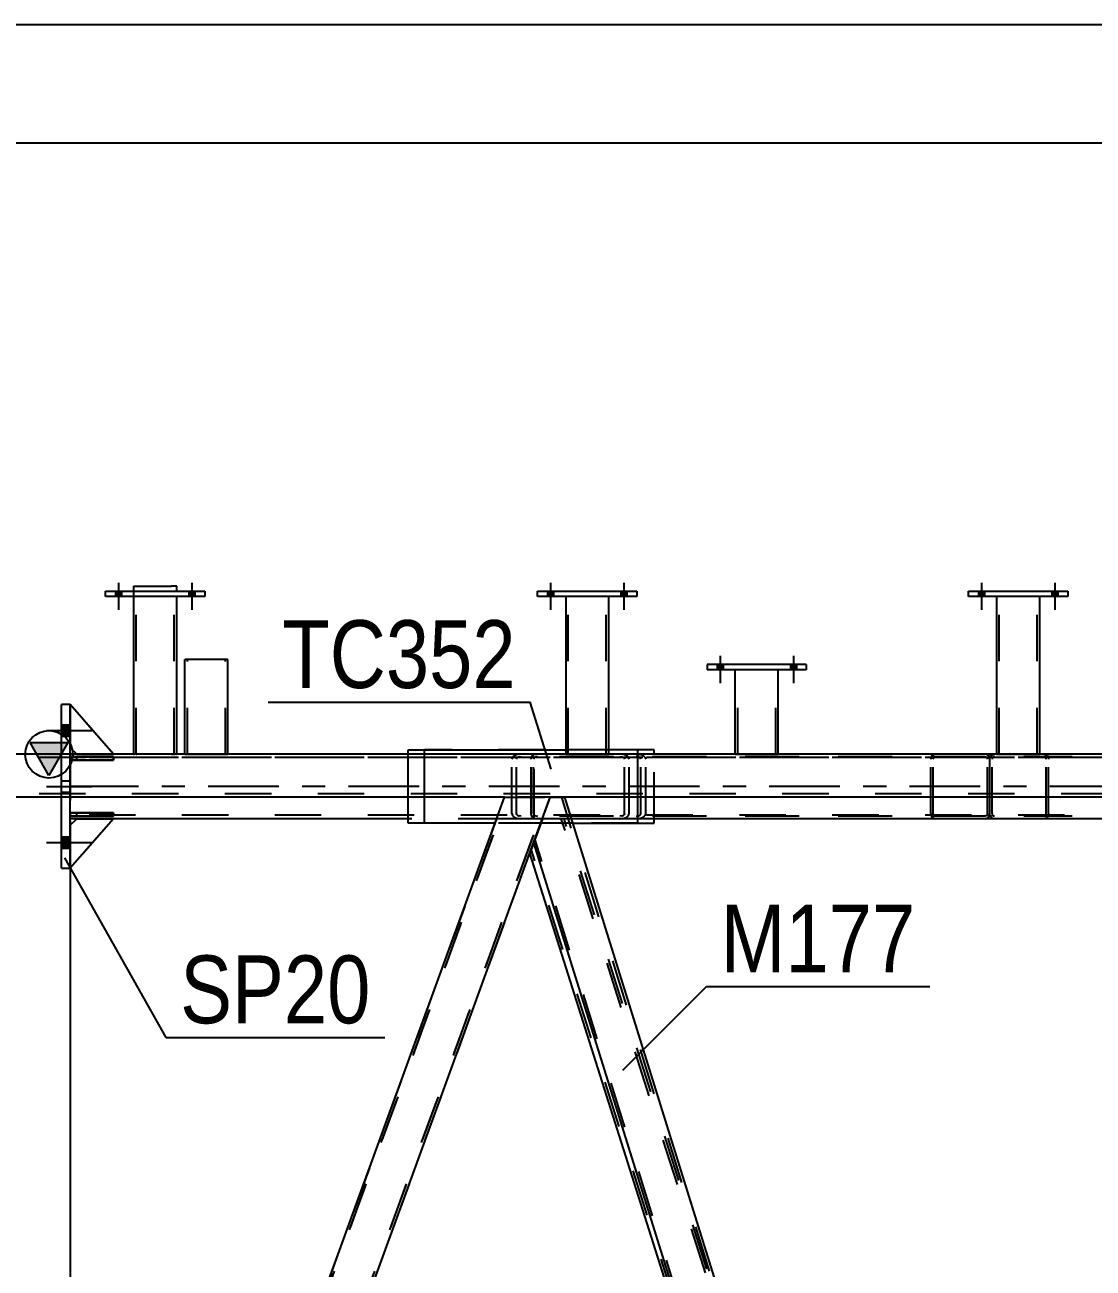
# Model space of a CAD drawing. Header units: millimetres. Extents: x -787 to 402, y -866 to -25.
# Drawn here: x 13.3 to 58.4, y -77.6 to -25.1 of the extents above; entities that cross this region are included whole.
import ezdxf

# ---------------------------------------------------------------- set-up
doc = ezdxf.new("R2010")
doc.units = ezdxf.units.MM
doc.linetypes.add('DXK_LINE_DOT2', pattern=[3.9198, 1.9599, -1.9599])
doc.linetypes.add('DXK_LINE_DOT3', pattern=[5.9187, 2.979, -0.9799, 0.9799, -0.9799])
doc.styles.add('Arial Narrow', font='ARIALN.TTF', dxfattribs={"height": 0.2})

# ---------------------------------------------------------------- blocks, each defined once
blk = doc.blocks.new('Unknown-569028579-1134')
at = {"color": 5, "linetype": 'Continuous'}
for p, q in [((402.241, -25.126), (-786.759, -25.126)), ((397.241, -30.126), (-781.759, -30.126))]:
    blk.add_line(p, q, dxfattribs=at)
blk = doc.blocks.new('Part-569028579-1372 - 1369')
at = {"color": 7, "linetype": 'DXK_LINE_DOT2'}
for p, q in [((35.147, -58.637), (34.616, -60.094)), ((36.062, -58.637), (35.147, -58.637)), ((52.691, -111.439), (35.947, -58.637)), ((52.752, -111.271), (36.062, -58.637)), ((51.421, -112.728), (34.677, -59.926)), ((52.222, -112.728), (52.752, -111.271)), ((51.249, -112.546), (51.307, -112.728)), ((51.307, -112.728), (52.222, -112.728)), ((51.307, -112.728), (51.324, -112.728))]:
    blk.add_line(p, q, dxfattribs=at)
at = {"color": 2, "linetype": 'Continuous'}
blk.add_line((51.249, -112.546), (34.616, -60.094), dxfattribs=at)
blk = doc.blocks.new('Part-569028579-1740 - 1369')
at = {"color": 2, "linetype": 'Continuous'}
for p, q in [((15.228, -58.382), (17.046, -58.382)), ((15.228, -58.528), (15.228, -58.382)), ((17.046, -58.528), (15.228, -58.528)), ((17.046, -58.382), (17.046, -58.528))]:
    blk.add_line(p, q, dxfattribs=at)
at = {"color": 7, "linetype": 'DXK_LINE_DOT2'}
blk.add_line((15.501, -58.528), (15.501, -58.382), dxfattribs=at)
blk = doc.blocks.new('Part-569028579-13429 - 1369')
at = {"color": 7, "linetype": 'DXK_LINE_DOT2'}
for p, q in [((53.13, -49.255), (53.13, -49.037)), ((53.13, -49.037), (57.312, -49.037)), ((57.312, -49.255), (53.13, -49.255)), ((57.312, -49.037), (57.312, -49.255))]:
    blk.add_line(p, q, dxfattribs=at)
blk = doc.blocks.new('Part-569028579-1378 - 1369')
at = {"color": 7, "linetype": 'DXK_LINE_DOT2'}
for p, q in [((33.212, -58.637), (13.524, -112.728)), ((13.64, -112.728), (33.328, -58.637)), ((15.343, -112.728), (35.031, -58.637)), ((15.459, -112.728), (35.147, -58.637)), ((35.147, -58.637), (33.212, -58.637)), ((13.524, -112.728), (15.459, -112.728)), ((13.542, -112.728), (13.524, -112.728))]:
    blk.add_line(p, q, dxfattribs=at)
blk = doc.blocks.new('Part-569028579-1434 - 1369')
at = {"color": 2, "linetype": 'Continuous'}
for p, q in [((34.898, -59.321), (35.478, -57.727)), ((35.478, -57.727), (35.848, -57.727)), ((35.848, -57.727), (36.077, -57.727)), ((36.077, -57.727), (52.76, -111.25)), ((34.898, -59.321), (34.774, -59.659)), ((34.774, -59.659), (51.347, -112.827)), ((52.185, -112.827), (52.76, -111.25))]:
    blk.add_line(p, q, dxfattribs=at)
at = {"color": 7, "linetype": 'DXK_LINE_DOT2'}
for p, q in [((52.698, -111.419), (35.962, -57.727)), ((34.784, -59.633), (34.898, -59.321)), ((51.461, -112.827), (34.836, -59.49)), ((51.347, -112.827), (52.185, -112.827))]:
    blk.add_line(p, q, dxfattribs=at)
blk = doc.blocks.new('Part-569028579-1509 - 1369')
at = {"color": 2, "linetype": 'Continuous'}
for p, q in [((13.488, -112.827), (33.543, -57.727)), ((33.543, -57.727), (33.56, -57.727)), ((33.56, -57.727), (35.245, -57.727)), ((35.478, -57.727), (35.245, -57.727)), ((15.423, -112.827), (34.774, -59.659))]:
    blk.add_line(p, q, dxfattribs=at)
at = {"color": 7, "linetype": 'DXK_LINE_DOT2'}
for p, q in [((13.604, -112.827), (33.659, -57.727)), ((15.307, -112.827), (35.362, -57.727)), ((34.774, -59.659), (35.478, -57.727)), ((35.46, -57.727), (35.41, -57.727)), ((35.478, -57.727), (35.46, -57.727)), ((13.488, -112.827), (15.423, -112.827))]:
    blk.add_line(p, q, dxfattribs=at)
blk = doc.blocks.new('Part-569028579-13426 - 1369')
at = {"color": 2, "linetype": 'Continuous'}
for p, q in [((54.312, -49.255), (54.312, -55.911)), ((56.13, -55.911), (56.13, -49.255)), ((55.912, -55.911), (54.312, -55.911)), ((56.113, -55.911), (55.912, -55.911)), ((56.113, -55.911), (56.13, -55.911))]:
    blk.add_line(p, q, dxfattribs=at)
at = {"color": 7, "linetype": 'DXK_LINE_DOT2'}
for p, q in [((56.13, -49.255), (54.312, -49.255)), ((54.421, -55.911), (54.421, -49.255)), ((56.021, -55.911), (56.021, -49.255)), ((54.312, -55.911), (54.328, -55.911)), ((54.421, -55.911), (54.429, -55.911)), ((54.429, -55.911), (54.446, -55.911)), ((54.446, -55.911), (54.453, -55.911)), ((55.912, -55.911), (56.066, -55.911))]:
    blk.add_line(p, q, dxfattribs=at)
blk = doc.blocks.new('Part-569028579-1615 - 1369')
at = {"linetype": 'Continuous'}
blk.add_hatch(color=2, dxfattribs=at).paths.add_polyline_path([(14.33, -56.818), (13.53, -55.418), (15.13, -55.418)])
at = {"color": 2, "linetype": 'Continuous'}
for p, q in [((14.33, -56.818), (13.53, -55.418)), ((13.53, -55.418), (15.13, -55.418)), ((15.13, -55.418), (14.33, -56.818)), ((17.902, -55.909), (12.114, -55.909)), ((36.131, -55.909), (19.72, -55.909)), ((54.312, -55.909), (37.949, -55.909)), ((72.494, -55.909), (56.13, -55.909)), ((33.543, -57.727), (8.875, -57.727)), ((72.24, -57.727), (36.077, -57.727))]:
    blk.add_line(p, q, dxfattribs=at)
at = {"color": 7, "linetype": 'DXK_LINE_DOT2'}
for p, q in [((302.018, -56.055), (8.875, -56.055)), ((19.72, -55.909), (17.902, -55.909)), ((37.949, -55.909), (36.131, -55.909)), ((56.13, -55.909), (54.312, -55.909)), ((302.018, -57.582), (8.875, -57.582)), ((36.077, -57.727), (33.543, -57.727))]:
    blk.add_line(p, q, dxfattribs=at)
at = {"color": 2, "linetype": 'Continuous'}
blk.add_circle((14.33, -55.918), 1, dxfattribs=at)
blk = doc.blocks.new('Part-569028579-13435 - 1369')
at = {"color": 2, "linetype": 'Continuous'}
for p, q in [((16.72, -49.255), (16.72, -49.037)), ((16.72, -49.037), (20.902, -49.037)), ((20.902, -49.255), (16.72, -49.255)), ((20.902, -49.037), (20.902, -49.255))]:
    blk.add_line(p, q, dxfattribs=at)
blk = doc.blocks.new('Bolt-569028579-13484 - 1369')
at = {"linetype": 'Continuous'}
for points in [[(53.803, -49.037), (53.548, -49.037), (53.548, -49.255), (53.803, -49.255)], [(53.803, -49.037), (53.548, -49.037), (53.548, -49.255), (53.803, -49.255)], [(56.894, -49.037), (56.639, -49.037), (56.639, -49.255), (56.894, -49.255)], [(56.894, -49.037), (56.639, -49.037), (56.639, -49.255), (56.894, -49.255)]]:
    blk.add_hatch(color=1, dxfattribs=at).paths.add_polyline_path(points)
at = {"color": 1, "linetype": 'Continuous'}
for p, q in [((53.675, -48.673), (53.675, -49.819)), ((53.675, -48.673), (53.675, -49.819)), ((56.766, -48.673), (56.766, -49.819)), ((56.766, -48.673), (56.766, -49.819)), ((53.548, -49.037), (53.548, -49.255)), ((53.548, -49.037), (53.548, -49.255)), ((53.803, -49.037), (53.803, -49.255)), ((53.803, -49.037), (53.803, -49.255)), ((56.639, -49.037), (56.639, -49.255)), ((56.639, -49.037), (56.639, -49.255)), ((56.894, -49.037), (56.894, -49.255)), ((56.894, -49.037), (56.894, -49.255))]:
    blk.add_line(p, q, dxfattribs=at)
blk = doc.blocks.new('Bolt-569028579-1715 - 1369')
at = {"linetype": 'Continuous'}
for points in [[(14.865, -54.673), (14.865, -55.146), (15.228, -55.146), (15.228, -54.673)], [(14.865, -54.673), (14.865, -55.146), (15.228, -55.146), (15.228, -54.673)], [(14.865, -54.673), (14.865, -55.146), (15.228, -55.146), (15.228, -54.673)], [(14.864, -59.4), (14.864, -59.873), (15.228, -59.873), (15.228, -59.4)], [(14.864, -59.4), (14.864, -59.873), (15.228, -59.873), (15.228, -59.4)], [(14.864, -59.4), (14.864, -59.873), (15.228, -59.873), (15.228, -59.4)]]:
    blk.add_hatch(color=1, dxfattribs=at).paths.add_polyline_path(points)
at = {"color": 1, "linetype": 'Continuous'}
for p, q in [((14.228, -54.91), (16.137, -54.91)), ((14.228, -54.91), (16.137, -54.91)), ((14.228, -54.91), (16.137, -54.91)), ((14.865, -54.673), (15.228, -54.673)), ((14.865, -54.673), (15.228, -54.673)), ((14.865, -54.673), (15.228, -54.673)), ((14.865, -55.146), (15.228, -55.146)), ((14.865, -55.146), (15.228, -55.146)), ((14.865, -55.146), (15.228, -55.146)), ((14.228, -59.637), (16.137, -59.637)), ((14.228, -59.637), (16.137, -59.637)), ((14.228, -59.637), (16.137, -59.637)), ((14.864, -59.4), (15.228, -59.4)), ((14.864, -59.4), (15.228, -59.4)), ((14.864, -59.4), (15.228, -59.4)), ((14.864, -59.873), (15.228, -59.873)), ((14.864, -59.873), (15.228, -59.873)), ((14.864, -59.873), (15.228, -59.873))]:
    blk.add_line(p, q, dxfattribs=at)
at = {"color": 1, "linetype": 'DXK_LINE_DOT2'}
for p, q in [((14.864, -57.037), (15.228, -57.037)), ((14.864, -57.037), (15.228, -57.037)), ((14.228, -57.273), (16.137, -57.273)), ((14.228, -57.273), (16.137, -57.273)), ((14.864, -57.51), (15.228, -57.51)), ((14.864, -57.51), (15.228, -57.51))]:
    blk.add_line(p, q, dxfattribs=at)
blk = doc.blocks.new('Bolt-569028579-1716 - 1369')
at = {"linetype": 'Continuous'}
for points in [[(35.622, -49.037), (35.367, -49.037), (35.367, -49.255), (35.622, -49.255)], [(35.622, -49.037), (35.367, -49.037), (35.367, -49.255), (35.622, -49.255)], [(38.713, -49.037), (38.458, -49.037), (38.458, -49.255), (38.713, -49.255)], [(38.713, -49.037), (38.458, -49.037), (38.458, -49.255), (38.713, -49.255)]]:
    blk.add_hatch(color=1, dxfattribs=at).paths.add_polyline_path(points)
at = {"color": 1, "linetype": 'Continuous'}
for p, q in [((35.495, -48.673), (35.495, -49.819)), ((35.495, -48.673), (35.495, -49.819)), ((38.586, -48.673), (38.586, -49.819)), ((38.586, -48.673), (38.586, -49.819)), ((35.367, -49.037), (35.367, -49.255)), ((35.367, -49.037), (35.367, -49.255)), ((35.622, -49.037), (35.622, -49.255)), ((35.622, -49.037), (35.622, -49.255)), ((38.458, -49.037), (38.458, -49.255)), ((38.458, -49.037), (38.458, -49.255)), ((38.713, -49.037), (38.713, -49.255)), ((38.713, -49.037), (38.713, -49.255))]:
    blk.add_line(p, q, dxfattribs=at)
blk = doc.blocks.new('Part-569028579-1832 - 1369')
at = {"color": 7, "linetype": 'DXK_LINE_DOT2'}
for p, q in [((33.883, -56.044), (33.853, -56.128)), ((33.853, -58.418), (33.853, -56.128)), ((34.052, -56.128), (34.067, -56.086)), ((34.052, -58.418), (34.052, -56.128)), ((34.25, -55.909), (34.098, -55.926)), ((34.174, -56.027), (34.25, -56.018)), ((73.108, -55.909), (34.25, -55.909)), ((73.108, -56.018), (34.25, -56.018)), ((38.571, -55.926), (38.419, -55.909)), ((38.419, -56.018), (38.495, -56.027)), ((38.602, -56.086), (38.617, -56.128)), ((38.617, -58.418), (38.617, -56.128)), ((38.816, -56.128), (38.786, -56.044)), ((38.816, -58.418), (38.816, -56.128)), ((68.542, -56.128), (68.572, -56.044)), ((68.542, -58.418), (68.542, -56.128)), ((68.756, -56.086), (68.741, -56.128)), ((68.741, -58.418), (68.741, -56.128)), ((68.787, -55.926), (68.939, -55.909)), ((68.939, -56.018), (68.863, -56.027)), ((73.108, -55.909), (73.26, -55.926)), ((73.184, -56.027), (73.108, -56.018)), ((73.306, -56.128), (73.291, -56.086)), ((73.306, -58.418), (73.306, -56.128)), ((73.475, -56.044), (73.505, -56.128)), ((73.505, -58.418), (73.505, -56.128)), ((33.853, -58.418), (33.883, -58.502)), ((34.067, -58.46), (34.052, -58.418)), ((34.098, -58.62), (34.25, -58.637)), ((34.25, -58.528), (34.174, -58.519)), ((73.108, -58.528), (34.25, -58.528)), ((39.179, -58.637), (34.25, -58.637)), ((38.495, -58.519), (38.419, -58.528)), ((38.419, -58.637), (38.571, -58.62)), ((38.617, -58.418), (38.602, -58.46)), ((38.786, -58.502), (38.816, -58.418)), ((73.108, -58.637), (54.223, -58.637)), ((68.572, -58.502), (68.542, -58.418)), ((68.741, -58.418), (68.756, -58.46)), ((68.939, -58.637), (68.787, -58.62)), ((68.863, -58.519), (68.939, -58.528)), ((73.108, -58.528), (73.184, -58.519)), ((73.26, -58.62), (73.108, -58.637)), ((73.291, -58.46), (73.306, -58.418)), ((73.505, -58.418), (73.475, -58.502))]:
    blk.add_line(p, q, dxfattribs=at)
at = {"color": 2, "linetype": 'Continuous'}
blk.add_line((54.223, -58.637), (39.179, -58.637), dxfattribs=at)
at = {"color": 7, "linetype": 'DXK_LINE_DOT2'}
for centre, radius, start, end in [((34.16, -56.292), 0.371, 99.5182, 138.0638), ((34.205, -56.21), 0.186, 99.5182, 138.0638), ((38.464, -56.21), 0.186, 41.9362, 80.4818), ((38.509, -56.292), 0.371, 41.9362, 80.4818), ((68.848, -56.292), 0.371, 99.5182, 138.0638), ((68.894, -56.21), 0.186, 99.5182, 138.0638), ((73.153, -56.21), 0.186, 41.9362, 80.4818), ((73.198, -56.292), 0.371, 41.9362, 80.4818), ((34.16, -58.254), 0.371, 221.9362, 260.4818), ((34.205, -58.336), 0.186, 221.9362, 260.4818), ((38.464, -58.336), 0.186, 279.5182, 318.0638), ((38.509, -58.254), 0.371, 279.5182, 318.0638), ((68.848, -58.254), 0.371, 221.9362, 260.4818), ((68.894, -58.336), 0.186, 221.9362, 260.4818), ((73.153, -58.336), 0.186, 279.5182, 318.0638), ((73.198, -58.254), 0.371, 279.5182, 318.0638)]:
    blk.add_arc(centre, radius, start, end, dxfattribs=at)
blk = doc.blocks.new('Part-569028579-1728 - 1369')
at = {"color": 2, "linetype": 'Continuous'}
for p, q in [((15.228, -58.91), (15.501, -58.637)), ((17.046, -58.637), (15.228, -60.728)), ((15.501, -58.637), (17.046, -58.637))]:
    blk.add_line(p, q, dxfattribs=at)
at = {"color": 7, "linetype": 'DXK_LINE_DOT2'}
blk.add_line((15.228, -60.728), (15.228, -58.91), dxfattribs=at)
blk = doc.blocks.new('Part-569028579-1731 - 1369')
at = {"color": 7, "linetype": 'DXK_LINE_DOT2'}
for p, q in [((15.228, -58.91), (15.501, -58.637)), ((17.046, -58.637), (15.228, -60.728)), ((15.501, -58.637), (17.046, -58.637)), ((15.228, -60.728), (15.228, -58.91))]:
    blk.add_line(p, q, dxfattribs=at)
blk = doc.blocks.new('Part-569028579-1734 - 1369')
at = {"color": 2, "linetype": 'Continuous'}
for p, q in [((17.046, -55.909), (15.228, -53.819)), ((15.228, -55.637), (15.5, -55.909))]:
    blk.add_line(p, q, dxfattribs=at)
at = {"color": 7, "linetype": 'DXK_LINE_DOT2'}
for p, q in [((15.228, -53.819), (15.228, -55.637)), ((15.5, -55.909), (15.501, -55.91)), ((15.501, -55.91), (15.5, -55.909)), ((15.501, -55.91), (17.046, -55.91)), ((17.046, -55.91), (17.046, -55.909)), ((17.046, -55.909), (17.046, -55.91))]:
    blk.add_line(p, q, dxfattribs=at)
blk = doc.blocks.new('Part-569028579-1737 - 1369')
at = {"color": 7, "linetype": 'DXK_LINE_DOT2'}
for p, q in [((17.046, -55.91), (15.228, -53.819)), ((15.228, -53.819), (15.228, -55.637)), ((15.228, -55.637), (15.501, -55.91)), ((15.501, -55.91), (17.046, -55.91))]:
    blk.add_line(p, q, dxfattribs=at)
blk = doc.blocks.new('Part-569028579-1743 - 1369')
at = {"color": 7, "linetype": 'DXK_LINE_DOT2'}
for p, q in [((15.228, -56.019), (17.046, -56.019)), ((15.228, -56.164), (15.228, -56.019)), ((15.501, -56.164), (15.501, -56.019)), ((17.046, -56.019), (17.046, -56.164)), ((17.046, -56.164), (15.228, -56.164))]:
    blk.add_line(p, q, dxfattribs=at)
blk = doc.blocks.new('Part-569028579-1746 - 1369')
at = {"color": 7, "linetype": 'DXK_LINE_DOT2'}
for p, q in [((17.046, -58.382), (15.228, -58.382)), ((15.228, -58.382), (15.228, -58.528)), ((15.228, -58.528), (17.046, -58.528)), ((15.501, -58.528), (15.501, -58.382)), ((17.046, -58.528), (17.046, -58.382))]:
    blk.add_line(p, q, dxfattribs=at)
blk = doc.blocks.new('Part-569028579-1749 - 1369')
at = {"color": 7, "linetype": 'DXK_LINE_DOT2'}
for p, q in [((17.046, -56.019), (15.228, -56.019)), ((15.228, -56.019), (15.228, -56.164)), ((15.501, -56.164), (15.501, -56.019)), ((17.046, -56.164), (17.046, -56.019)), ((15.228, -56.164), (17.046, -56.164))]:
    blk.add_line(p, q, dxfattribs=at)
blk = doc.blocks.new('Part-569028579-1793 - 1369')
at = {"color": 7, "linetype": 'DXK_LINE_DOT2'}
for p, q in [((71.909, -58.637), (52.222, -112.728)), ((52.338, -112.728), (72.025, -58.637)), ((54.04, -112.728), (73.728, -58.637)), ((54.156, -112.728), (73.844, -58.637)), ((73.844, -58.637), (71.909, -58.637)), ((52.222, -112.728), (54.156, -112.728)), ((52.239, -112.728), (52.222, -112.728))]:
    blk.add_line(p, q, dxfattribs=at)
blk = doc.blocks.new('Part-569028579-1799 - 1369')
at = {"color": 7, "linetype": 'DXK_LINE_DOT2'}
for p, q in [((52.301, -112.827), (72.356, -57.727)), ((54.004, -112.827), (74.059, -57.727)), ((73.472, -59.659), (74.175, -57.727)), ((74.157, -57.727), (74.107, -57.727)), ((74.175, -57.727), (74.157, -57.727)), ((52.185, -112.827), (52.76, -111.25)), ((52.185, -112.827), (54.12, -112.827))]:
    blk.add_line(p, q, dxfattribs=at)
at = {"color": 2, "linetype": 'Continuous'}
for p, q in [((72.24, -57.727), (52.76, -111.25)), ((72.24, -57.727), (72.258, -57.727)), ((72.258, -57.727), (73.943, -57.727)), ((74.175, -57.727), (73.943, -57.727)), ((54.12, -112.827), (73.472, -59.659))]:
    blk.add_line(p, q, dxfattribs=at)
blk = doc.blocks.new('Part-569028579-1835 - 1369')
at = {"color": 7, "linetype": 'DXK_LINE_DOT2'}
for p, q in [((54.024, -56.128), (54.039, -56.044)), ((54.024, -57.727), (54.024, -56.128)), ((54.039, -56.044), (54.082, -55.973)), ((54.082, -55.973), (54.147, -55.926)), ((54.131, -56.086), (54.123, -56.128)), ((54.123, -58.418), (54.123, -56.128)), ((54.153, -56.05), (54.131, -56.086)), ((54.147, -55.926), (54.223, -55.909)), ((54.185, -56.027), (54.153, -56.05)), ((54.223, -56.018), (54.185, -56.027)), ((73.174, -55.909), (54.223, -55.909)), ((73.174, -56.018), (54.223, -56.018)), ((56.307, -55.909), (56.383, -55.926)), ((56.345, -56.027), (56.307, -56.018)), ((56.377, -56.05), (56.345, -56.027)), ((56.399, -56.086), (56.377, -56.05)), ((56.383, -55.926), (56.447, -55.973)), ((56.406, -56.128), (56.399, -56.086)), ((56.406, -58.418), (56.406, -56.128)), ((56.447, -55.973), (56.49, -56.044)), ((56.49, -56.044), (56.506, -56.128)), ((56.506, -58.418), (56.506, -56.128)), ((69.263, -56.044), (69.233, -56.128)), ((69.233, -58.418), (69.233, -56.128)), ((69.431, -56.128), (69.446, -56.086)), ((69.431, -58.418), (69.431, -56.128)), ((69.63, -55.909), (69.478, -55.926)), ((69.554, -56.027), (69.63, -56.018)), ((72.55, -56.018), (72.55, -55.909)), ((73.25, -55.926), (73.174, -55.909)), ((73.174, -56.018), (73.212, -56.027)), ((73.212, -56.027), (73.245, -56.05)), ((73.245, -56.05), (73.266, -56.086)), ((73.315, -55.973), (73.25, -55.926)), ((73.266, -56.086), (73.274, -56.128)), ((73.274, -58.418), (73.274, -56.128)), ((73.358, -56.044), (73.315, -55.973)), ((73.373, -56.128), (73.358, -56.044)), ((73.373, -58.418), (73.373, -56.128)), ((54.123, -58.418), (54.131, -58.46)), ((54.131, -58.46), (54.153, -58.496)), ((54.153, -58.496), (54.185, -58.519)), ((54.185, -58.519), (54.223, -58.528)), ((73.174, -58.528), (54.223, -58.528)), ((56.307, -58.528), (56.345, -58.519)), ((56.383, -58.62), (56.307, -58.637)), ((56.345, -58.519), (56.377, -58.496)), ((56.377, -58.496), (56.399, -58.46)), ((56.447, -58.573), (56.383, -58.62)), ((56.399, -58.46), (56.406, -58.418)), ((56.49, -58.502), (56.447, -58.573)), ((56.506, -58.418), (56.49, -58.502)), ((73.174, -58.637), (68.869, -58.637)), ((69.233, -58.418), (69.263, -58.502)), ((69.446, -58.46), (69.431, -58.418)), ((69.478, -58.62), (69.63, -58.637)), ((69.63, -58.528), (69.554, -58.519)), ((72.55, -58.637), (72.55, -58.528)), ((73.212, -58.519), (73.174, -58.528)), ((73.174, -58.637), (73.25, -58.62)), ((73.245, -58.496), (73.212, -58.519)), ((73.266, -58.46), (73.245, -58.496)), ((73.25, -58.62), (73.315, -58.573)), ((73.274, -58.418), (73.266, -58.46)), ((73.315, -58.573), (73.358, -58.502)), ((73.358, -58.502), (73.373, -58.418))]:
    blk.add_line(p, q, dxfattribs=at)
at = {"color": 2, "linetype": 'Continuous'}
for p, q in [((54.024, -58.418), (54.024, -57.727)), ((54.039, -58.502), (54.024, -58.418)), ((54.082, -58.573), (54.039, -58.502)), ((54.147, -58.62), (54.082, -58.573)), ((54.223, -58.637), (54.147, -58.62)), ((68.869, -58.637), (54.223, -58.637))]:
    blk.add_line(p, q, dxfattribs=at)
at = {"color": 7, "linetype": 'DXK_LINE_DOT2'}
for centre, radius, start, end in [((69.539, -56.292), 0.371, 99.5182, 138.0638), ((69.584, -56.21), 0.186, 99.5182, 138.0638), ((69.539, -58.254), 0.371, 221.9362, 260.4818), ((69.584, -58.336), 0.186, 221.9362, 260.4818)]:
    blk.add_arc(centre, radius, start, end, dxfattribs=at)
blk = doc.blocks.new('Part-569028579-1871 - 1369')
at = {"color": 7, "linetype": 'DXK_LINE_DOT2'}
for p, q in [((296.287, -55.909), (15.228, -55.91)), ((15.228, -55.91), (15.228, -58.637)), ((296.287, -56.055), (15.228, -56.055)), ((296.287, -58.491), (15.228, -58.491)), ((17.046, -58.637), (15.501, -58.637)), ((272.665, -58.637), (29.481, -58.637))]:
    blk.add_line(p, q, dxfattribs=at)
at = {"color": 7, "linetype": 'DXK_LINE_DOT3'}
blk.add_line((296.287, -57.273), (15.228, -57.273), dxfattribs=at)
at = {"color": 2, "linetype": 'Continuous'}
for p, q in [((15.501, -58.637), (15.228, -58.637)), ((29.481, -58.637), (17.046, -58.637))]:
    blk.add_line(p, q, dxfattribs=at)
blk = doc.blocks.new('Part-569028579-1901 - 1369')
at = {"color": 2, "linetype": 'Continuous'}
for p, q in [((15.228, -53.819), (14.865, -53.819)), ((14.865, -55.909), (14.865, -53.819)), ((15.228, -55.909), (15.228, -53.819)), ((14.864, -60.728), (14.864, -57.727)), ((15.228, -60.728), (15.228, -57.727)), ((14.864, -60.728), (15.228, -60.728))]:
    blk.add_line(p, q, dxfattribs=at)
at = {"color": 7, "linetype": 'DXK_LINE_DOT2'}
for p, q in [((14.864, -57.727), (14.865, -55.909)), ((15.228, -57.727), (15.228, -55.909))]:
    blk.add_line(p, q, dxfattribs=at)
blk = doc.blocks.new('Part-569028579-1907 - 1369')
at = {"color": 7, "linetype": 'DXK_LINE_DOT2'}
for p, q in [((34.675, -56.128), (34.691, -56.044)), ((34.675, -58.418), (34.675, -56.128)), ((34.691, -56.044), (34.734, -55.973)), ((34.734, -55.973), (34.798, -55.926)), ((34.782, -56.086), (34.775, -56.128)), ((34.775, -58.418), (34.775, -56.128)), ((34.8, -56.05), (34.782, -56.086)), ((34.798, -55.926), (34.807, -55.924)), ((34.865, -56.027), (34.8, -56.05)), ((34.8, -58.496), (34.8, -56.05)), ((34.941, -55.909), (34.807, -55.924)), ((34.807, -58.622), (34.807, -55.924)), ((34.941, -56.018), (34.865, -56.027)), ((53.826, -55.909), (34.941, -55.909)), ((53.826, -56.018), (34.941, -56.018)), ((39.109, -55.909), (39.261, -55.926)), ((39.185, -56.027), (39.109, -56.018)), ((39.308, -56.128), (39.293, -56.086)), ((39.308, -58.418), (39.308, -56.128)), ((39.476, -56.044), (39.506, -56.128)), ((39.506, -58.418), (39.506, -56.128)), ((51.558, -56.044), (51.543, -56.128)), ((51.543, -58.418), (51.543, -56.128)), ((51.601, -55.973), (51.558, -56.044)), ((51.665, -55.926), (51.601, -55.973)), ((51.642, -56.128), (51.65, -56.086)), ((51.642, -58.418), (51.642, -56.128)), ((51.65, -56.086), (51.671, -56.05)), ((51.741, -55.909), (51.665, -55.926)), ((51.671, -56.05), (51.703, -56.027)), ((51.703, -56.027), (51.741, -56.018)), ((53.902, -55.926), (53.826, -55.909)), ((53.826, -56.018), (53.864, -56.027)), ((53.864, -56.027), (53.896, -56.05)), ((53.896, -56.05), (53.917, -56.086)), ((53.966, -55.973), (53.902, -55.926)), ((53.917, -56.086), (53.925, -56.128)), ((53.925, -58.418), (53.925, -56.128)), ((54.009, -56.044), (53.966, -55.973)), ((54.024, -56.128), (54.009, -56.044)), ((54.024, -58.418), (54.024, -56.128)), ((34.691, -58.502), (34.675, -58.418)), ((34.734, -58.573), (34.691, -58.502)), ((34.798, -58.62), (34.734, -58.573)), ((34.775, -58.418), (34.782, -58.46)), ((34.782, -58.46), (34.8, -58.496)), ((34.807, -58.622), (34.798, -58.62)), ((34.8, -58.496), (34.865, -58.519)), ((34.941, -58.637), (34.807, -58.622)), ((34.865, -58.519), (34.941, -58.528)), ((53.826, -58.528), (34.941, -58.528)), ((53.826, -58.637), (34.941, -58.637)), ((39.109, -58.528), (39.185, -58.519)), ((39.261, -58.62), (39.109, -58.637)), ((39.293, -58.46), (39.308, -58.418)), ((39.506, -58.418), (39.476, -58.502)), ((51.543, -58.418), (51.558, -58.502)), ((51.558, -58.502), (51.601, -58.573)), ((51.601, -58.573), (51.665, -58.62)), ((51.65, -58.46), (51.642, -58.418)), ((51.671, -58.496), (51.65, -58.46)), ((51.665, -58.62), (51.741, -58.637)), ((51.703, -58.519), (51.671, -58.496)), ((51.741, -58.528), (51.703, -58.519)), ((53.864, -58.519), (53.826, -58.528)), ((53.826, -58.637), (53.902, -58.62)), ((53.896, -58.496), (53.864, -58.519)), ((53.917, -58.46), (53.896, -58.496)), ((53.902, -58.62), (53.966, -58.573)), ((53.925, -58.418), (53.917, -58.46)), ((53.966, -58.573), (54.009, -58.502)), ((54.009, -58.502), (54.024, -58.418))]:
    blk.add_line(p, q, dxfattribs=at)
for centre, radius, start, end in [((39.155, -56.21), 0.186, 41.9362, 80.4818), ((39.2, -56.292), 0.371, 41.9362, 80.4818), ((39.155, -58.336), 0.186, 279.5182, 318.0638), ((39.2, -58.254), 0.371, 279.5182, 318.0638)]:
    blk.add_arc(centre, radius, start, end, dxfattribs=at)
blk = doc.blocks.new('Bolt-569028579-13485 - 1369')
at = {"linetype": 'Continuous'}
for points in [[(35.622, -49.037), (35.367, -49.037), (35.367, -49.255), (35.622, -49.255)], [(35.622, -49.037), (35.367, -49.037), (35.367, -49.255), (35.622, -49.255)], [(38.713, -49.037), (38.458, -49.037), (38.458, -49.255), (38.713, -49.255)], [(38.713, -49.037), (38.458, -49.037), (38.458, -49.255), (38.713, -49.255)]]:
    blk.add_hatch(color=1, dxfattribs=at).paths.add_polyline_path(points)
at = {"color": 1, "linetype": 'Continuous'}
for p, q in [((35.495, -48.673), (35.495, -49.819)), ((35.495, -48.673), (35.495, -49.819)), ((38.586, -48.673), (38.586, -49.819)), ((38.586, -48.673), (38.586, -49.819)), ((35.367, -49.037), (35.367, -49.255)), ((35.367, -49.037), (35.367, -49.255)), ((35.622, -49.037), (35.622, -49.255)), ((35.622, -49.037), (35.622, -49.255)), ((38.458, -49.037), (38.458, -49.255)), ((38.458, -49.037), (38.458, -49.255)), ((38.713, -49.037), (38.713, -49.255)), ((38.713, -49.037), (38.713, -49.255))]:
    blk.add_line(p, q, dxfattribs=at)
blk = doc.blocks.new('Part-569028579-1956 - 1369')
at = {"color": 2, "linetype": 'Continuous'}
for p, q in [((29.481, -55.909), (29.481, -55.728)), ((29.481, -55.728), (30.172, -55.728)), ((39.87, -55.728), (39.179, -55.728)), ((39.87, -55.909), (39.87, -55.728)), ((29.481, -58.818), (29.481, -57.727)), ((39.87, -58.818), (39.87, -58.637)), ((30.172, -58.818), (29.481, -58.818)), ((39.179, -58.818), (39.87, -58.818))]:
    blk.add_line(p, q, dxfattribs=at)
at = {"color": 7, "linetype": 'DXK_LINE_DOT2'}
for p, q in [((29.481, -57.727), (29.481, -55.909)), ((39.179, -55.728), (30.172, -55.728)), ((39.87, -58.637), (39.87, -55.909)), ((39.179, -58.818), (30.172, -58.818))]:
    blk.add_line(p, q, dxfattribs=at)
blk = doc.blocks.new('Part-569028579-1995 - 1369')
at = {"color": 2, "linetype": 'Continuous'}
for p, q in [((30.172, -55.909), (30.172, -55.728)), ((30.172, -55.728), (36.131, -55.728)), ((39.179, -55.728), (37.949, -55.728)), ((39.179, -55.909), (39.179, -55.728)), ((30.172, -58.818), (30.172, -57.727)), ((39.179, -58.818), (39.179, -57.727)), ((33.146, -58.818), (30.172, -58.818)), ((36.417, -58.818), (39.179, -58.818))]:
    blk.add_line(p, q, dxfattribs=at)
at = {"color": 7, "linetype": 'DXK_LINE_DOT2'}
for p, q in [((30.172, -57.727), (30.172, -55.909)), ((37.949, -55.728), (36.131, -55.728)), ((39.179, -57.727), (39.179, -55.909)), ((36.417, -58.818), (33.146, -58.818))]:
    blk.add_line(p, q, dxfattribs=at)
blk = doc.blocks.new('Part-569028579-2019 - 1369')
at = {"color": 2, "linetype": 'Continuous'}
for p, q in [((46.283, -52.127), (42.102, -52.127)), ((42.102, -52.127), (42.102, -52.345)), ((46.283, -52.345), (42.102, -52.345)), ((46.283, -52.127), (46.283, -52.345))]:
    blk.add_line(p, q, dxfattribs=at)
blk = doc.blocks.new('Part-569028579-13430 - 1369')
at = {"color": 2, "linetype": 'Continuous'}
for p, q in [((36.131, -49.255), (36.131, -55.911)), ((37.949, -55.911), (37.949, -49.255)), ((37.731, -55.911), (36.131, -55.911)), ((37.933, -55.911), (37.731, -55.911)), ((37.933, -55.911), (37.949, -55.911))]:
    blk.add_line(p, q, dxfattribs=at)
at = {"color": 7, "linetype": 'DXK_LINE_DOT2'}
for p, q in [((37.949, -49.255), (36.131, -49.255)), ((36.24, -55.911), (36.24, -49.255)), ((37.84, -55.911), (37.84, -49.255)), ((36.131, -55.911), (36.148, -55.911)), ((36.24, -55.911), (36.248, -55.911)), ((36.248, -55.911), (36.266, -55.911)), ((36.266, -55.911), (36.272, -55.911)), ((37.731, -55.911), (37.885, -55.911))]:
    blk.add_line(p, q, dxfattribs=at)
blk = doc.blocks.new('Part-569028579-13443 - 1369')
at = {"color": 2, "linetype": 'Continuous'}
for p, q in [((43.283, -55.909), (43.283, -52.345)), ((45.102, -55.909), (45.102, -52.345))]:
    blk.add_line(p, q, dxfattribs=at)
at = {"color": 7, "linetype": 'DXK_LINE_DOT2'}
for p, q in [((45.102, -52.345), (43.283, -52.345)), ((43.283, -52.345), (43.3, -52.345)), ((43.392, -55.912), (43.392, -52.345)), ((44.992, -55.912), (44.992, -52.345)), ((43.283, -55.909), (43.283, -55.912)), ((43.283, -55.912), (45.102, -55.912)), ((43.283, -55.912), (43.3, -55.912)), ((45.102, -55.912), (45.102, -55.909)), ((45.102, -55.909), (45.102, -55.912))]:
    blk.add_line(p, q, dxfattribs=at)
blk = doc.blocks.new('Part-569028579-13427 - 1369')
at = {"color": 2, "linetype": 'Continuous'}
for p, q in [((53.13, -49.255), (53.13, -49.037)), ((53.13, -49.037), (57.312, -49.037)), ((57.312, -49.255), (53.13, -49.255)), ((57.312, -49.037), (57.312, -49.255))]:
    blk.add_line(p, q, dxfattribs=at)
blk = doc.blocks.new('Part-569028579-13428 - 1369')
at = {"color": 7, "linetype": 'DXK_LINE_DOT2'}
for p, q in [((56.13, -49.255), (54.312, -49.255)), ((54.312, -49.255), (54.312, -55.911)), ((54.421, -55.911), (54.421, -49.255)), ((56.021, -55.911), (56.021, -49.255)), ((56.13, -55.911), (56.13, -49.255)), ((54.312, -55.911), (56.13, -55.911)), ((54.328, -55.911), (54.312, -55.911))]:
    blk.add_line(p, q, dxfattribs=at)
blk = doc.blocks.new('Part-569028579-13431 - 1369')
at = {"color": 2, "linetype": 'Continuous'}
for p, q in [((34.949, -49.255), (34.949, -49.037)), ((34.949, -49.037), (39.131, -49.037)), ((39.131, -49.255), (34.949, -49.255)), ((39.131, -49.037), (39.131, -49.255))]:
    blk.add_line(p, q, dxfattribs=at)
blk = doc.blocks.new('Part-569028579-13432 - 1369')
at = {"color": 7, "linetype": 'DXK_LINE_DOT2'}
for p, q in [((37.949, -49.255), (36.131, -49.255)), ((36.131, -49.255), (36.131, -55.911)), ((36.24, -55.911), (36.24, -49.255)), ((37.84, -55.911), (37.84, -49.255)), ((37.949, -55.911), (37.949, -49.255)), ((36.131, -55.911), (37.949, -55.911)), ((36.148, -55.911), (36.131, -55.911))]:
    blk.add_line(p, q, dxfattribs=at)
blk = doc.blocks.new('Part-569028579-13433 - 1369')
at = {"color": 7, "linetype": 'DXK_LINE_DOT2'}
for p, q in [((34.949, -49.255), (34.949, -49.037)), ((34.949, -49.037), (39.131, -49.037)), ((39.131, -49.255), (34.949, -49.255)), ((39.131, -49.037), (39.131, -49.255))]:
    blk.add_line(p, q, dxfattribs=at)
blk = doc.blocks.new('Part-569028579-13434 - 1369')
at = {"color": 2, "linetype": 'Continuous'}
for p, q in [((17.902, -49.255), (17.902, -55.911)), ((19.72, -55.911), (19.72, -49.255)), ((19.502, -55.911), (17.902, -55.911)), ((19.704, -55.911), (19.502, -55.911)), ((19.704, -55.911), (19.72, -55.911))]:
    blk.add_line(p, q, dxfattribs=at)
at = {"color": 7, "linetype": 'DXK_LINE_DOT2'}
for p, q in [((19.72, -49.255), (17.902, -49.255)), ((18.011, -55.911), (18.011, -49.255)), ((19.611, -55.911), (19.611, -49.255)), ((17.902, -55.911), (17.919, -55.911)), ((18.011, -55.911), (18.02, -55.911)), ((18.02, -55.911), (18.037, -55.911)), ((18.037, -55.911), (18.043, -55.911)), ((19.502, -55.911), (19.656, -55.911))]:
    blk.add_line(p, q, dxfattribs=at)
blk = doc.blocks.new('Part-569028579-13436 - 1369')
at = {"color": 2, "linetype": 'Continuous'}
for p, q in [((17.902, -48.819), (17.919, -48.819)), ((17.902, -48.819), (17.902, -49.037)), ((17.919, -48.819), (19.502, -48.819)), ((19.72, -48.819), (19.502, -48.819)), ((19.72, -49.037), (19.72, -48.819))]:
    blk.add_line(p, q, dxfattribs=at)
at = {"color": 7, "linetype": 'DXK_LINE_DOT2'}
for p, q in [((17.902, -49.037), (17.902, -55.911)), ((18.011, -55.911), (18.011, -48.819)), ((18.011, -48.819), (18.02, -48.819)), ((19.611, -55.911), (19.611, -48.819)), ((19.72, -55.911), (19.72, -49.037)), ((19.72, -55.911), (17.902, -55.911)), ((17.902, -55.911), (17.919, -55.911))]:
    blk.add_line(p, q, dxfattribs=at)
blk = doc.blocks.new('Part-569028579-13444 - 1369')
at = {"color": 2, "linetype": 'Continuous'}
for p, q in [((21.665, -51.909), (20.065, -51.909)), ((20.065, -55.909), (20.065, -51.909)), ((21.883, -51.909), (21.665, -51.909)), ((21.883, -55.909), (21.883, -51.909))]:
    blk.add_line(p, q, dxfattribs=at)
at = {"color": 7, "linetype": 'DXK_LINE_DOT2'}
for p, q in [((20.065, -51.909), (20.082, -51.909)), ((20.174, -55.912), (20.174, -51.909)), ((20.174, -51.909), (20.182, -51.909)), ((20.182, -51.909), (20.2, -51.909)), ((20.2, -51.909), (20.206, -51.909)), ((21.774, -55.912), (21.774, -51.909)), ((20.065, -55.909), (20.065, -55.912)), ((20.065, -55.912), (21.883, -55.912)), ((20.065, -55.912), (20.082, -55.912)), ((21.883, -55.912), (21.883, -55.909)), ((21.883, -55.909), (21.883, -55.912))]:
    blk.add_line(p, q, dxfattribs=at)
blk = doc.blocks.new('Bolt-569028579-13483 - 1369')
at = {"linetype": 'Continuous'}
for points in [[(53.803, -49.037), (53.548, -49.037), (53.548, -49.255), (53.803, -49.255)], [(53.803, -49.037), (53.548, -49.037), (53.548, -49.255), (53.803, -49.255)], [(56.894, -49.037), (56.639, -49.037), (56.639, -49.255), (56.894, -49.255)], [(56.894, -49.037), (56.639, -49.037), (56.639, -49.255), (56.894, -49.255)]]:
    blk.add_hatch(color=1, dxfattribs=at).paths.add_polyline_path(points)
at = {"color": 1, "linetype": 'Continuous'}
for p, q in [((53.675, -48.673), (53.675, -49.819)), ((53.675, -48.673), (53.675, -49.819)), ((56.766, -48.673), (56.766, -49.819)), ((56.766, -48.673), (56.766, -49.819)), ((53.548, -49.037), (53.548, -49.255)), ((53.548, -49.037), (53.548, -49.255)), ((53.803, -49.037), (53.803, -49.255)), ((53.803, -49.037), (53.803, -49.255)), ((56.639, -49.037), (56.639, -49.255)), ((56.639, -49.037), (56.639, -49.255)), ((56.894, -49.037), (56.894, -49.255)), ((56.894, -49.037), (56.894, -49.255))]:
    blk.add_line(p, q, dxfattribs=at)
blk = doc.blocks.new('Bolt-569028579-13486 - 1369')
at = {"linetype": 'Continuous'}
for points in [[(17.393, -49.037), (17.139, -49.037), (17.139, -49.255), (17.393, -49.255)], [(17.393, -49.037), (17.139, -49.037), (17.139, -49.255), (17.393, -49.255)], [(20.484, -49.037), (20.229, -49.037), (20.229, -49.255), (20.484, -49.255)], [(20.484, -49.037), (20.229, -49.037), (20.229, -49.255), (20.484, -49.255)]]:
    blk.add_hatch(color=1, dxfattribs=at).paths.add_polyline_path(points)
at = {"color": 1, "linetype": 'Continuous'}
for p, q in [((17.266, -48.673), (17.266, -49.819)), ((17.266, -48.673), (17.266, -49.819)), ((20.357, -48.673), (20.357, -49.819)), ((20.357, -48.673), (20.357, -49.819)), ((17.139, -49.037), (17.139, -49.255)), ((17.139, -49.037), (17.139, -49.255)), ((17.393, -49.037), (17.393, -49.255)), ((17.393, -49.037), (17.393, -49.255)), ((20.229, -49.037), (20.229, -49.255)), ((20.229, -49.037), (20.229, -49.255)), ((20.484, -49.037), (20.484, -49.255)), ((20.484, -49.037), (20.484, -49.255))]:
    blk.add_line(p, q, dxfattribs=at)
blk = doc.blocks.new('Bolt-569028579-13488 - 1369')
at = {"linetype": 'Continuous'}
for points in [[(42.774, -52.127), (42.52, -52.127), (42.52, -52.345), (42.774, -52.345)], [(42.774, -52.127), (42.52, -52.127), (42.52, -52.345), (42.774, -52.345)], [(45.865, -52.127), (45.611, -52.127), (45.611, -52.345), (45.865, -52.345)], [(45.865, -52.127), (45.611, -52.127), (45.611, -52.345), (45.865, -52.345)]]:
    blk.add_hatch(color=1, dxfattribs=at).paths.add_polyline_path(points)
at = {"color": 1, "linetype": 'Continuous'}
for p, q in [((42.647, -51.763), (42.647, -52.909)), ((42.647, -51.763), (42.647, -52.909)), ((45.738, -51.763), (45.738, -52.909)), ((45.738, -51.763), (45.738, -52.909)), ((42.52, -52.127), (42.52, -52.345)), ((42.52, -52.127), (42.52, -52.345)), ((42.774, -52.127), (42.774, -52.345)), ((42.774, -52.127), (42.774, -52.345)), ((45.611, -52.127), (45.611, -52.345)), ((45.611, -52.127), (45.611, -52.345)), ((45.865, -52.127), (45.865, -52.345)), ((45.865, -52.127), (45.865, -52.345))]:
    blk.add_line(p, q, dxfattribs=at)
blk = doc.blocks.new('StraightDimension-569028579-2168 - 1369')
at = {"color": 7, "linetype": 'Continuous'}
for p, q in [((15.228, -58.727), (15.228, -92.405)), ((-12.479, -114.455), (-12.479, -87.155)), ((-10.979, -89.405), (-13.979, -90.605)), ((13.728, -90.605), (16.728, -89.405)), ((-12.479, -90.005), (15.228, -90.005))]:
    blk.add_line(p, q, dxfattribs=at)
at = {"color": 0}
blk.add_wipeout([(5.631, -89.255), (5.631, -85.055), (-2.882, -85.055), (-2.882, -89.255)], dxfattribs=at)
at = {"color": 3, "style": 'Arial Narrow'}
blk.add_text('1617', height=2.8633, dxfattribs=at).set_placement((-2.282, -88.655))
blk = doc.blocks.new('Mark-569028579-1611 - 1369')
at = {"color": 30, "linetype": 'Continuous'}
for p in [(23.574, -53.72), (35.516, -56.541)]:
    blk.add_line(p, (34.638, -53.72), dxfattribs=at)
at = {"color": 0}
blk.add_wipeout([(34.038, -53.12), (34.038, -50.12), (24.174, -50.12), (24.174, -53.12)], dxfattribs=at)
blk.add_wipeout([(34.038, -53.12), (34.038, -50.12), (24.174, -50.12), (24.174, -53.12)], dxfattribs=at)
at = {"color": 3, "style": 'Arial Narrow'}
blk.add_text('TC352', height=2.8633, dxfattribs=at).set_placement((24.174, -53.12))
blk = doc.blocks.new('Mark-569028579-1430 - 1369')
at = {"color": 30, "linetype": 'Continuous'}
for p, q in [((38.536, -69.256), (42.071, -65.721)), ((42.071, -65.721), (51.495, -65.721))]:
    blk.add_line(p, q, dxfattribs=at)
at = {"color": 0}
blk.add_wipeout([(50.895, -65.121), (50.895, -62.121), (42.671, -62.121), (42.671, -65.121)], dxfattribs=at)
blk.add_wipeout([(50.895, -65.121), (50.895, -62.121), (42.671, -62.121), (42.671, -65.121)], dxfattribs=at)
at = {"color": 3, "style": 'Arial Narrow'}
blk.add_text('M177', height=2.8633, dxfattribs=at).set_placement((42.671, -65.121))
blk = doc.blocks.new('Mark-569028579-1897 - 1369')
at = {"color": 30, "linetype": 'Continuous'}
for p, q in [((14.984, -60.283), (19.267, -67.871)), ((19.267, -67.871), (28.506, -67.871))]:
    blk.add_line(p, q, dxfattribs=at)
at = {"color": 0}
blk.add_wipeout([(27.906, -67.271), (27.906, -64.271), (19.867, -64.271), (19.867, -67.271)], dxfattribs=at)
blk.add_wipeout([(27.906, -67.271), (27.906, -64.271), (19.867, -64.271), (19.867, -67.271)], dxfattribs=at)
at = {"color": 3, "style": 'Arial Narrow'}
blk.add_text('SP20', height=2.8633, dxfattribs=at).set_placement((19.867, -67.271))

msp = doc.modelspace()

# ---------------------------------------------------------------- block references
for name in ['Unknown-569028579-1134', 'Bolt-569028579-13486 - 1369', 'Bolt-569028579-1716 - 1369', 'Bolt-569028579-13485 - 1369', 'Bolt-569028579-13484 - 1369', 'Bolt-569028579-13483 - 1369', 'Part-569028579-13435 - 1369', 'Part-569028579-13436 - 1369', 'Part-569028579-13434 - 1369', 'Part-569028579-13431 - 1369', 'Part-569028579-13433 - 1369', 'Part-569028579-13430 - 1369', 'Part-569028579-13432 - 1369', 'Part-569028579-13429 - 1369', 'Part-569028579-13427 - 1369', 'Part-569028579-13426 - 1369', 'Part-569028579-13428 - 1369', 'Part-569028579-13444 - 1369', 'Bolt-569028579-13488 - 1369', 'Part-569028579-2019 - 1369', 'Part-569028579-13443 - 1369', 'Part-569028579-1901 - 1369', 'Part-569028579-1734 - 1369', 'Part-569028579-1737 - 1369', 'Part-569028579-1615 - 1369', 'Bolt-569028579-1715 - 1369', 'Part-569028579-1871 - 1369', 'Part-569028579-1743 - 1369', 'Part-569028579-1749 - 1369', 'Part-569028579-1956 - 1369', 'Part-569028579-1995 - 1369', 'Part-569028579-1832 - 1369', 'Part-569028579-1907 - 1369', 'Part-569028579-1835 - 1369', 'Part-569028579-1509 - 1369', 'Part-569028579-1434 - 1369', 'Part-569028579-1799 - 1369', 'Part-569028579-1378 - 1369', 'Part-569028579-1740 - 1369', 'Part-569028579-1746 - 1369', 'Part-569028579-1728 - 1369', 'Part-569028579-1731 - 1369', 'Part-569028579-1372 - 1369', 'Part-569028579-1793 - 1369']:
    msp.add_blockref(name, (0, 0))

# ---------------------------------------------------------------- next in the draw order: block references
for name in ['Mark-569028579-1611 - 1369', 'StraightDimension-569028579-2168 - 1369', 'Mark-569028579-1430 - 1369']:
    msp.add_blockref(name, (0, 0))

# ---------------------------------------------------------------- next in the draw order: block references
msp.add_blockref('Mark-569028579-1897 - 1369', (0, 0))

doc.saveas('drawing.dxf')
